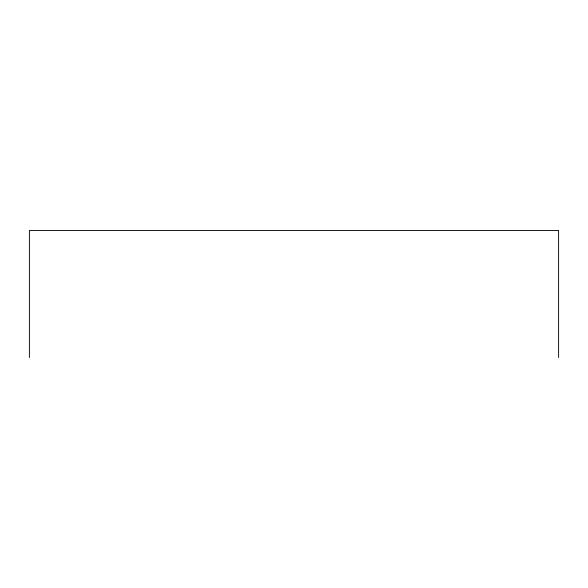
<?xml version="1.0" encoding="UTF-8"?>
<svg xmlns="http://www.w3.org/2000/svg" width="588" height="588" viewBox="0 0 588 588"><rect width="100%" height="100%" fill="white"/><g stroke="black" fill="none" stroke-linecap="round" stroke-linejoin="round"><path stroke-width="0.88" d="M558.6 357.519L558.6 230.481L29.4 230.481L29.4 357.519"/></g></svg>
